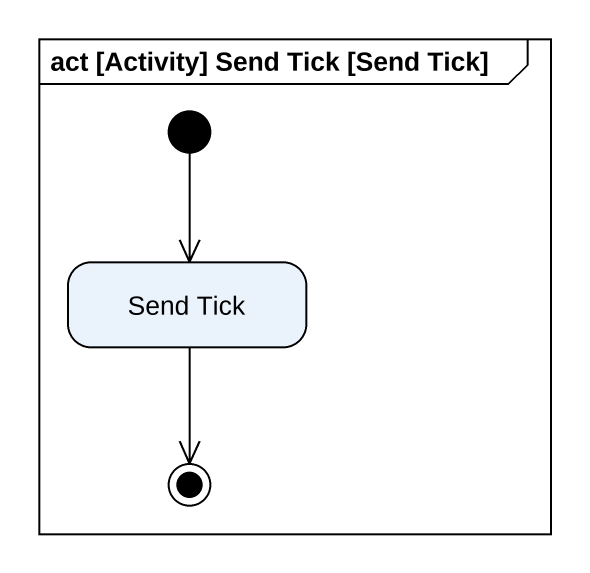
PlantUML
@startuml
mainframe act [Activity] Send Tick [Send Tick]
hide empty description
state "Send Tick" as Send_Tick
[*] --> Send_Tick
Send_Tick --> [*]
@enduml
